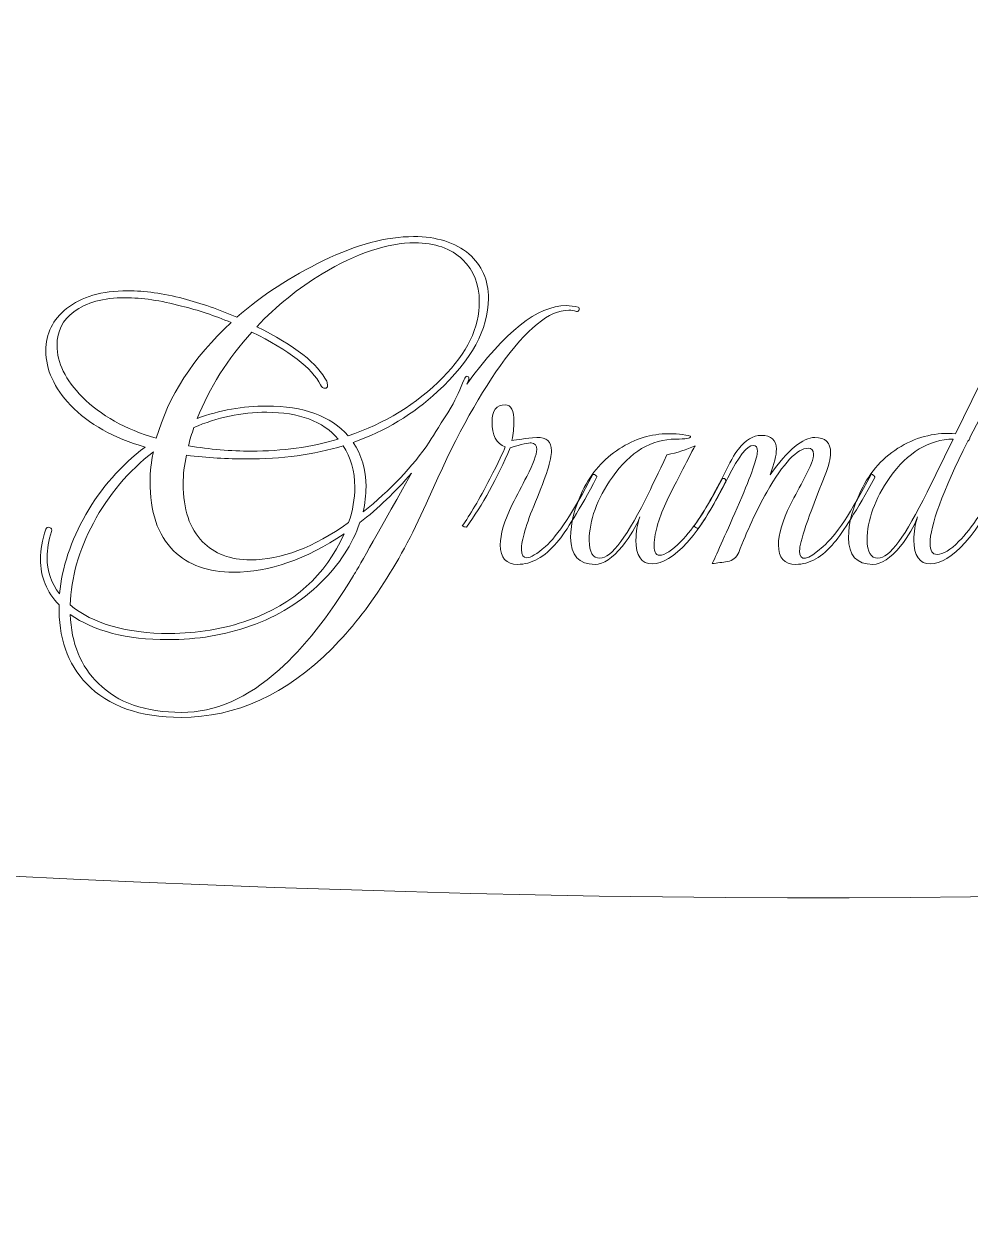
# Model space of a CAD drawing. Header units: centimetres. Extents: x -9.9 to 9.9, y -7.9 to 8.2.
# Drawn here: x -1.591 to -0.752, y 6.028 to 7.09 of the extents above; entities that cross this region are included whole.
import ezdxf

# ---------------------------------------------------------------- set-up
doc = ezdxf.new("R2010")
doc.units = ezdxf.units.CM
doc.header["$MEASUREMENT"] = 0
doc.layers.add('Layer 1', color=7, linetype='Continuous')

msp = doc.modelspace()

# ---------------------------------------------------------------- linework, layer by layer
at = {"layer": 'Layer 1', "color": 43, "lineweight": 5}
for points in [[(-7.2735, 7.71405), (-5.83605, 8.15236), (-1.77659, 7.24757), (0.10243, 7.71405), (0.10243, 7.71405), (0.10243, 7.71405), (0.10243, 6.38594), (0.10243, 6.38594), (0.10243, 6.38594), (-1.64672, 6.06897), (-5.56061, 6.94961), (-7.2735, 6.38594), (-7.2735, 6.38594), (-7.2735, 6.38594), (-6.60324, 7.0562), (-6.60324, 7.0562), (-6.60324, 7.0562), (-6.60324, 7.0562), (-7.2735, 7.71405), (-7.2735, 7.71405)], [(-8.13116, 5.80815), (-6.69371, 6.24646), (-2.63425, 5.34167), (-0.75523, 5.80815), (-0.75523, 5.80815), (-0.75523, 5.80815), (-0.75523, 4.48004), (-0.75523, 4.48004), (-0.75523, 4.48004), (-2.50438, 4.16307), (-6.41827, 5.04371), (-8.13116, 4.48004), (-8.13116, 4.48004), (-8.13116, 4.48004), (-7.4609, 5.1503), (-7.4609, 5.1503), (-7.4609, 5.1503), (-7.4609, 5.1503), (-8.13116, 5.80815), (-8.13116, 5.80815)]]:
    msp.add_open_spline(points, degree=3, knots=[0, 0, 0, 0, 0.1666667, 0.1666667, 0.1666667, 0.1666667, 0.3333333, 0.3333333, 0.3333333, 0.3333333, 0.5, 0.5, 0.5, 0.5, 0.6666667, 0.6666667, 0.6666667, 0.6666667, 1, 1, 1, 1], dxfattribs=at)
at = {"layer": 'Layer 1', "lineweight": 5}
for points, knots in [([(-1.23164, 6.71933), (-1.22724, 6.72643), (-1.22076, 6.7367), (-1.2122, 6.75015), (-1.2122, 6.75015), (-1.2078, 6.75846), (-1.20401, 6.76665), (-1.20083, 6.77472), (-1.20083, 6.77472), (-1.2001, 6.77668), (-1.19924, 6.77766), (-1.19827, 6.77766), (-1.19827, 6.77766), (-1.19705, 6.77766), (-1.19643, 6.77692), (-1.19643, 6.77545), (-1.19643, 6.77545), (-1.19643, 6.77472), (-1.19668, 6.77398), (-1.19717, 6.77324), (-1.19717, 6.77324), (-1.19717, 6.77324), (-1.19827, 6.77068), (-1.19827, 6.77068), (-1.19827, 6.77068), (-1.16477, 6.81714), (-1.13543, 6.84037), (-1.11024, 6.84037), (-1.11024, 6.84037), (-1.10657, 6.84037), (-1.10302, 6.83988), (-1.09959, 6.8389), (-1.09959, 6.8389), (-1.09861, 6.83865), (-1.09837, 6.83792), (-1.09886, 6.83669), (-1.09886, 6.83669), (-1.09911, 6.83547), (-1.09984, 6.83498), (-1.10107, 6.83522), (-1.10107, 6.83522), (-1.10326, 6.83595), (-1.10559, 6.83632), (-1.10803, 6.83632), (-1.10803, 6.83632), (-1.12515, 6.83632), (-1.14532, 6.81994), (-1.16856, 6.78718), (-1.16856, 6.78718), (-1.18959, 6.75783), (-1.21074, 6.7187), (-1.23202, 6.6698), (-1.23202, 6.6698), (-1.25648, 6.6138), (-1.28508, 6.56929), (-1.31784, 6.53628), (-1.31784, 6.53628), (-1.35844, 6.49544), (-1.40307, 6.47503), (-1.45173, 6.47503), (-1.45173, 6.47503), (-1.48841, 6.47503), (-1.51629, 6.48493), (-1.53536, 6.50474), (-1.53536, 6.50474), (-1.55248, 6.52259), (-1.56067, 6.54595), (-1.55993, 6.5748), (-1.55993, 6.5748), (-1.57094, 6.58605), (-1.57644, 6.59962), (-1.57644, 6.61551), (-1.57644, 6.61551), (-1.57644, 6.62358), (-1.57485, 6.63238), (-1.57167, 6.64192), (-1.57167, 6.64192), (-1.57118, 6.64364), (-1.57008, 6.64413), (-1.56837, 6.6434), (-1.56837, 6.6434), (-1.56666, 6.64291), (-1.56605, 6.64181), (-1.56653, 6.6401), (-1.56653, 6.6401), (-1.56922, 6.63203), (-1.57057, 6.62432), (-1.57057, 6.61698), (-1.57057, 6.61698), (-1.57057, 6.605), (-1.5669, 6.59425), (-1.55957, 6.58471), (-1.55957, 6.58471), (-1.55737, 6.60818), (-1.54954, 6.63165), (-1.53609, 6.65513), (-1.53609, 6.65513), (-1.52264, 6.67861), (-1.50516, 6.69854), (-1.48364, 6.71492), (-1.48364, 6.71492), (-1.51151, 6.72275), (-1.53352, 6.7351), (-1.54966, 6.75197), (-1.54966, 6.75197), (-1.56433, 6.76737), (-1.57167, 6.78351), (-1.57167, 6.80038), (-1.57167, 6.80038), (-1.57167, 6.81554), (-1.56555, 6.82802), (-1.55332, 6.8378), (-1.55332, 6.8378), (-1.54012, 6.84831), (-1.52203, 6.85357), (-1.49904, 6.85357), (-1.49904, 6.85357), (-1.48412, 6.85357), (-1.46774, 6.85125), (-1.44989, 6.8466), (-1.44989, 6.8466), (-1.43399, 6.84244), (-1.4181, 6.83694), (-1.4022, 6.83009), (-1.4022, 6.83009), (-1.38019, 6.84941), (-1.35458, 6.86616), (-1.32535, 6.88035), (-1.32535, 6.88035), (-1.29613, 6.89453), (-1.26953, 6.90162), (-1.24557, 6.90162), (-1.24557, 6.90162), (-1.22503, 6.90162), (-1.20865, 6.89649), (-1.19642, 6.88622), (-1.19642, 6.88622), (-1.18493, 6.87619), (-1.17918, 6.86298), (-1.17918, 6.8466), (-1.17918, 6.8466), (-1.17918, 6.81946), (-1.19422, 6.79195), (-1.2243, 6.76407), (-1.2243, 6.76407), (-1.24582, 6.74402), (-1.27076, 6.72898), (-1.29912, 6.71896), (-1.29912, 6.71896), (-1.29154, 6.70795), (-1.28775, 6.69487), (-1.28775, 6.67971), (-1.28775, 6.67971), (-1.28775, 6.67237), (-1.28861, 6.66492), (-1.29032, 6.65733), (-1.29032, 6.65733), (-1.26611, 6.67664), (-1.24655, 6.6973), (-1.23163, 6.71931), (-1.23163, 6.71931), (-1.23163, 6.71931), (-1.23164, 6.71933), (-1.23164, 6.71933)], [0, 0, 0, 0, 0.0238095, 0.0238095, 0.0238095, 0.0238095, 0.047619, 0.047619, 0.047619, 0.047619, 0.0714286, 0.0714286, 0.0714286, 0.0714286, 0.0952381, 0.0952381, 0.0952381, 0.0952381, 0.1190476, 0.1190476, 0.1190476, 0.1190476, 0.1428571, 0.1428571, 0.1428571, 0.1428571, 0.1666667, 0.1666667, 0.1666667, 0.1666667, 0.1904762, 0.1904762, 0.1904762, 0.1904762, 0.2142857, 0.2142857, 0.2142857, 0.2142857, 0.2380952, 0.2380952, 0.2380952, 0.2380952, 0.2619048, 0.2619048, 0.2619048, 0.2619048, 0.2857143, 0.2857143, 0.2857143, 0.2857143, 0.3095238, 0.3095238, 0.3095238, 0.3095238, 0.3333333, 0.3333333, 0.3333333, 0.3333333, 0.3571429, 0.3571429, 0.3571429, 0.3571429, 0.3809524, 0.3809524, 0.3809524, 0.3809524, 0.4047619, 0.4047619, 0.4047619, 0.4047619, 0.4285714, 0.4285714, 0.4285714, 0.4285714, 0.452381, 0.452381, 0.452381, 0.452381, 0.4761905, 0.4761905, 0.4761905, 0.4761905, 0.5, 0.5, 0.5, 0.5, 0.5238095, 0.5238095, 0.5238095, 0.5238095, 0.547619, 0.547619, 0.547619, 0.547619, 0.5714286, 0.5714286, 0.5714286, 0.5714286, 0.5952381, 0.5952381, 0.5952381, 0.5952381, 0.6190476, 0.6190476, 0.6190476, 0.6190476, 0.6428571, 0.6428571, 0.6428571, 0.6428571, 0.6666667, 0.6666667, 0.6666667, 0.6666667, 0.6904762, 0.6904762, 0.6904762, 0.6904762, 0.7142857, 0.7142857, 0.7142857, 0.7142857, 0.7380952, 0.7380952, 0.7380952, 0.7380952, 0.7619048, 0.7619048, 0.7619048, 0.7619048, 0.7857143, 0.7857143, 0.7857143, 0.7857143, 0.8095238, 0.8095238, 0.8095238, 0.8095238, 0.8333333, 0.8333333, 0.8333333, 0.8333333, 0.8571429, 0.8571429, 0.8571429, 0.8571429, 0.8809524, 0.8809524, 0.8809524, 0.8809524, 0.9047619, 0.9047619, 0.9047619, 0.9047619, 0.9285714, 0.9285714, 0.9285714, 0.9285714, 0.952381, 0.952381, 0.952381, 0.952381, 1, 1, 1, 1]), ([(-1.43742, 6.74024), (-1.41761, 6.74758), (-1.39707, 6.75124), (-1.3758, 6.75124), (-1.3758, 6.75124), (-1.34303, 6.75124), (-1.31894, 6.74244), (-1.30353, 6.72483), (-1.30353, 6.72483), (-1.27125, 6.73559), (-1.24326, 6.75283), (-1.21954, 6.77655), (-1.21954, 6.77655), (-1.19802, 6.79832), (-1.18726, 6.82082), (-1.18726, 6.84405), (-1.18726, 6.84405), (-1.18726, 6.85921), (-1.19215, 6.87155), (-1.20194, 6.88109), (-1.20194, 6.88109), (-1.21246, 6.89112), (-1.22664, 6.89613), (-1.24449, 6.89613), (-1.24449, 6.89613), (-1.26845, 6.89613), (-1.29584, 6.88696), (-1.32665, 6.86862), (-1.32665, 6.86862), (-1.34768, 6.8559), (-1.367, 6.84025), (-1.3846, 6.82167), (-1.3846, 6.82167), (-1.35085, 6.8048), (-1.33019, 6.78866), (-1.32261, 6.77324), (-1.32261, 6.77324), (-1.32213, 6.77178), (-1.32188, 6.77056), (-1.32188, 6.76958), (-1.32188, 6.76958), (-1.32188, 6.76786), (-1.32261, 6.76701), (-1.32407, 6.76701), (-1.32407, 6.76701), (-1.32579, 6.76701), (-1.32713, 6.76799), (-1.32811, 6.76994), (-1.32811, 6.76994), (-1.33545, 6.78486), (-1.35574, 6.80051), (-1.38899, 6.8169), (-1.38899, 6.8169), (-1.41051, 6.79294), (-1.42665, 6.76738), (-1.43742, 6.74023), (-1.43742, 6.74023), (-1.43742, 6.74023), (-1.43742, 6.74024), (-1.43742, 6.74024)], [0, 0, 0, 0, 0.0625, 0.0625, 0.0625, 0.0625, 0.125, 0.125, 0.125, 0.125, 0.1875, 0.1875, 0.1875, 0.1875, 0.25, 0.25, 0.25, 0.25, 0.3125, 0.3125, 0.3125, 0.3125, 0.375, 0.375, 0.375, 0.375, 0.4375, 0.4375, 0.4375, 0.4375, 0.5, 0.5, 0.5, 0.5, 0.5625, 0.5625, 0.5625, 0.5625, 0.625, 0.625, 0.625, 0.625, 0.6875, 0.6875, 0.6875, 0.6875, 0.75, 0.75, 0.75, 0.75, 0.8125, 0.8125, 0.8125, 0.8125, 0.875, 0.875, 0.875, 0.875, 1, 1, 1, 1]), ([(-0.68048, 6.85248), (-0.6954, 6.82754), (-0.71936, 6.7845), (-0.75237, 6.72337), (-0.75237, 6.72337), (-0.75237, 6.72312), (-0.75237, 6.72288), (-0.75237, 6.72263), (-0.75237, 6.72263), (-0.75237, 6.72165), (-0.75298, 6.7208), (-0.75421, 6.72007), (-0.75421, 6.72007), (-0.77646, 6.67508), (-0.78759, 6.64488), (-0.78759, 6.62947), (-0.78759, 6.62947), (-0.78759, 6.62287), (-0.78551, 6.61957), (-0.78136, 6.61957), (-0.78136, 6.61957), (-0.77598, 6.61957), (-0.7695, 6.62348), (-0.76192, 6.6313), (-0.76192, 6.6313), (-0.75067, 6.64279), (-0.73845, 6.66113), (-0.72525, 6.68632), (-0.72525, 6.68632), (-0.72525, 6.68681), (-0.725, 6.68706), (-0.72451, 6.68706), (-0.72451, 6.68706), (-0.7228, 6.68706), (-0.72195, 6.68608), (-0.72195, 6.68413), (-0.72195, 6.68413), (-0.72244, 6.68315), (-0.72378, 6.68083), (-0.72598, 6.67716), (-0.72598, 6.67716), (-0.73723, 6.65588), (-0.74738, 6.64023), (-0.75643, 6.63021), (-0.75643, 6.63021), (-0.76792, 6.61749), (-0.77819, 6.61114), (-0.78724, 6.61114), (-0.78724, 6.61114), (-0.79702, 6.61114), (-0.80192, 6.61823), (-0.80192, 6.63241), (-0.80192, 6.63241), (-0.80192, 6.63951), (-0.80082, 6.64635), (-0.79862, 6.65295), (-0.79862, 6.65295), (-0.80155, 6.64464), (-0.80657, 6.63596), (-0.81366, 6.62691), (-0.81366, 6.62691), (-0.8227, 6.61615), (-0.8309, 6.61077), (-0.83823, 6.61077), (-0.83823, 6.61077), (-0.85266, 6.61077), (-0.85987, 6.61872), (-0.85987, 6.63461), (-0.85987, 6.63461), (-0.85987, 6.64733), (-0.8562, 6.66114), (-0.84887, 6.67606), (-0.84887, 6.67606), (-0.84056, 6.69342), (-0.8287, 6.70656), (-0.8133, 6.71548), (-0.8133, 6.71548), (-0.7979, 6.72441), (-0.78176, 6.72814), (-0.76489, 6.72667), (-0.76489, 6.72667), (-0.76489, 6.72667), (-0.7073, 6.84441), (-0.7073, 6.84441), (-0.7073, 6.84441), (-0.69605, 6.84686), (-0.68713, 6.84955), (-0.68052, 6.85248), (-0.68052, 6.85248), (-0.68052, 6.85248), (-0.68048, 6.85248), (-0.68048, 6.85248)], [0, 0, 0, 0, 0.0416667, 0.0416667, 0.0416667, 0.0416667, 0.0833333, 0.0833333, 0.0833333, 0.0833333, 0.125, 0.125, 0.125, 0.125, 0.1666667, 0.1666667, 0.1666667, 0.1666667, 0.2083333, 0.2083333, 0.2083333, 0.2083333, 0.25, 0.25, 0.25, 0.25, 0.2916667, 0.2916667, 0.2916667, 0.2916667, 0.3333333, 0.3333333, 0.3333333, 0.3333333, 0.375, 0.375, 0.375, 0.375, 0.4166667, 0.4166667, 0.4166667, 0.4166667, 0.4583333, 0.4583333, 0.4583333, 0.4583333, 0.5, 0.5, 0.5, 0.5, 0.5416667, 0.5416667, 0.5416667, 0.5416667, 0.5833333, 0.5833333, 0.5833333, 0.5833333, 0.625, 0.625, 0.625, 0.625, 0.6666667, 0.6666667, 0.6666667, 0.6666667, 0.7083333, 0.7083333, 0.7083333, 0.7083333, 0.75, 0.75, 0.75, 0.75, 0.7916667, 0.7916667, 0.7916667, 0.7916667, 0.8333333, 0.8333333, 0.8333333, 0.8333333, 0.875, 0.875, 0.875, 0.875, 0.9166667, 0.9166667, 0.9166667, 0.9166667, 1, 1, 1, 1]), ([(-1.40734, 6.82534), (-1.42201, 6.83146), (-1.43668, 6.83635), (-1.45135, 6.84002), (-1.45135, 6.84002), (-1.46993, 6.84492), (-1.48656, 6.84736), (-1.50123, 6.84736), (-1.50123, 6.84736), (-1.5208, 6.84736), (-1.53596, 6.8432), (-1.54672, 6.83488), (-1.54672, 6.83488), (-1.55674, 6.82754), (-1.56175, 6.81764), (-1.56175, 6.80517), (-1.56175, 6.80517), (-1.56175, 6.78977), (-1.55429, 6.77448), (-1.53937, 6.75932), (-1.53937, 6.75932), (-1.52299, 6.74294), (-1.50111, 6.73071), (-1.47372, 6.72264), (-1.47372, 6.72264), (-1.46321, 6.75981), (-1.44107, 6.79405), (-1.40733, 6.82534), (-1.40733, 6.82534), (-1.40733, 6.82534), (-1.40734, 6.82534), (-1.40734, 6.82534)], [0, 0, 0, 0, 0.1111111, 0.1111111, 0.1111111, 0.1111111, 0.2222222, 0.2222222, 0.2222222, 0.2222222, 0.3333333, 0.3333333, 0.3333333, 0.3333333, 0.4444444, 0.4444444, 0.4444444, 0.4444444, 0.5555556, 0.5555556, 0.5555556, 0.5555556, 0.6666667, 0.6666667, 0.6666667, 0.6666667, 0.7777778, 0.7777778, 0.7777778, 0.7777778, 1, 1, 1, 1]), ([(-1.31234, 6.72191), (-1.32603, 6.73781), (-1.34719, 6.74575), (-1.3758, 6.74575), (-1.3758, 6.74575), (-1.39829, 6.74575), (-1.41981, 6.74122), (-1.44036, 6.73217), (-1.44036, 6.73217), (-1.44232, 6.72679), (-1.4439, 6.72141), (-1.44513, 6.71604), (-1.44513, 6.71604), (-1.4263, 6.71286), (-1.40772, 6.71127), (-1.38937, 6.71127), (-1.38937, 6.71127), (-1.36198, 6.71127), (-1.33631, 6.71481), (-1.31234, 6.7219), (-1.31234, 6.7219), (-1.31234, 6.7219), (-1.31234, 6.72191), (-1.31234, 6.72191)], [0, 0, 0, 0, 0.1428571, 0.1428571, 0.1428571, 0.1428571, 0.2857143, 0.2857143, 0.2857143, 0.2857143, 0.4285714, 0.4285714, 0.4285714, 0.4285714, 0.5714286, 0.5714286, 0.5714286, 0.5714286, 0.7142857, 0.7142857, 0.7142857, 0.7142857, 1, 1, 1, 1]), ([(-1.08323, 6.68779), (-1.09815, 6.65967), (-1.10988, 6.64048), (-1.11843, 6.63021), (-1.11843, 6.63021), (-1.12944, 6.61725), (-1.14105, 6.61077), (-1.15328, 6.61077), (-1.15328, 6.61077), (-1.16356, 6.61077), (-1.16869, 6.61652), (-1.16869, 6.62801), (-1.16869, 6.62801), (-1.16869, 6.6373), (-1.16514, 6.64929), (-1.15804, 6.66396), (-1.15804, 6.66396), (-1.15364, 6.67227), (-1.14936, 6.68059), (-1.1452, 6.6889), (-1.1452, 6.6889), (-1.13933, 6.70015), (-1.1364, 6.70809), (-1.1364, 6.71274), (-1.1364, 6.71274), (-1.1364, 6.7164), (-1.13799, 6.71836), (-1.14117, 6.71861), (-1.14117, 6.71861), (-1.14337, 6.71886), (-1.14961, 6.71739), (-1.15988, 6.71421), (-1.15988, 6.71421), (-1.17137, 6.68706), (-1.18434, 6.66358), (-1.19877, 6.64378), (-1.19877, 6.64378), (-1.20023, 6.64403), (-1.20145, 6.6444), (-1.20243, 6.64489), (-1.20243, 6.64489), (-1.19559, 6.65443), (-1.1874, 6.66836), (-1.17786, 6.6867), (-1.17786, 6.6867), (-1.17028, 6.70162), (-1.16575, 6.71103), (-1.16428, 6.71494), (-1.16428, 6.71494), (-1.17211, 6.71787), (-1.17602, 6.72533), (-1.17602, 6.73732), (-1.17602, 6.73732), (-1.17602, 6.74735), (-1.17211, 6.75236), (-1.16428, 6.75236), (-1.16428, 6.75236), (-1.15915, 6.75236), (-1.15658, 6.74735), (-1.15658, 6.73732), (-1.15658, 6.73732), (-1.15658, 6.73219), (-1.15719, 6.72669), (-1.15842, 6.72082), (-1.15842, 6.72082), (-1.15378, 6.72155), (-1.14644, 6.72241), (-1.13641, 6.72338), (-1.13641, 6.72338), (-1.1276, 6.72363), (-1.1232, 6.71971), (-1.1232, 6.71164), (-1.1232, 6.71164), (-1.1232, 6.70382), (-1.12797, 6.68866), (-1.13751, 6.66616), (-1.13751, 6.66616), (-1.14582, 6.64611), (-1.14998, 6.63205), (-1.14998, 6.62398), (-1.14998, 6.62398), (-1.14998, 6.61908), (-1.14839, 6.61664), (-1.14521, 6.61664), (-1.14521, 6.61664), (-1.14179, 6.61664), (-1.13629, 6.61994), (-1.12871, 6.62655), (-1.12871, 6.62655), (-1.1177, 6.63633), (-1.10376, 6.65749), (-1.08689, 6.69001), (-1.08689, 6.69001), (-1.08641, 6.69074), (-1.08555, 6.69074), (-1.08433, 6.69001), (-1.08433, 6.69001), (-1.08311, 6.68928), (-1.08274, 6.68854), (-1.08323, 6.6878), (-1.08323, 6.6878), (-1.08323, 6.6878), (-1.08323, 6.68779), (-1.08323, 6.68779)], [0, 0, 0, 0, 0.037037, 0.037037, 0.037037, 0.037037, 0.0740741, 0.0740741, 0.0740741, 0.0740741, 0.1111111, 0.1111111, 0.1111111, 0.1111111, 0.1481481, 0.1481481, 0.1481481, 0.1481481, 0.1851852, 0.1851852, 0.1851852, 0.1851852, 0.2222222, 0.2222222, 0.2222222, 0.2222222, 0.2592593, 0.2592593, 0.2592593, 0.2592593, 0.2962963, 0.2962963, 0.2962963, 0.2962963, 0.3333333, 0.3333333, 0.3333333, 0.3333333, 0.3703704, 0.3703704, 0.3703704, 0.3703704, 0.4074074, 0.4074074, 0.4074074, 0.4074074, 0.4444444, 0.4444444, 0.4444444, 0.4444444, 0.4814815, 0.4814815, 0.4814815, 0.4814815, 0.5185185, 0.5185185, 0.5185185, 0.5185185, 0.5555556, 0.5555556, 0.5555556, 0.5555556, 0.5925926, 0.5925926, 0.5925926, 0.5925926, 0.6296296, 0.6296296, 0.6296296, 0.6296296, 0.6666667, 0.6666667, 0.6666667, 0.6666667, 0.7037037, 0.7037037, 0.7037037, 0.7037037, 0.7407407, 0.7407407, 0.7407407, 0.7407407, 0.7777778, 0.7777778, 0.7777778, 0.7777778, 0.8148148, 0.8148148, 0.8148148, 0.8148148, 0.8518519, 0.8518519, 0.8518519, 0.8518519, 0.8888889, 0.8888889, 0.8888889, 0.8888889, 0.9259259, 0.9259259, 0.9259259, 0.9259259, 1, 1, 1, 1]), ([(-0.96873, 6.68413), (-0.96922, 6.68315), (-0.97045, 6.68083), (-0.9724, 6.67716), (-0.9724, 6.67716), (-0.98365, 6.65588), (-0.9938, 6.64023), (-1.00285, 6.63021), (-1.00285, 6.63021), (-1.01459, 6.61749), (-1.02498, 6.61114), (-1.03403, 6.61114), (-1.03403, 6.61114), (-1.04357, 6.61114), (-1.04834, 6.61823), (-1.04834, 6.63241), (-1.04834, 6.63241), (-1.04834, 6.63951), (-1.04724, 6.64635), (-1.04504, 6.65295), (-1.04504, 6.65295), (-1.04797, 6.64464), (-1.05311, 6.63596), (-1.06044, 6.62691), (-1.06044, 6.62691), (-1.06925, 6.61615), (-1.07732, 6.61077), (-1.08465, 6.61077), (-1.08465, 6.61077), (-1.09908, 6.61077), (-1.10629, 6.61872), (-1.10629, 6.63461), (-1.10629, 6.63461), (-1.10629, 6.64733), (-1.10275, 6.66114), (-1.09566, 6.67606), (-1.09566, 6.67606), (-1.08784, 6.69196), (-1.07702, 6.70437), (-1.0632, 6.71329), (-1.0632, 6.71329), (-1.04938, 6.72222), (-1.03477, 6.72668), (-1.01936, 6.72668), (-1.01936, 6.72668), (-1.01447, 6.72668), (-1.01044, 6.72643), (-1.00726, 6.72594), (-1.00726, 6.72594), (-1.00237, 6.72546), (-0.99993, 6.72484), (-0.99993, 6.7241), (-0.99993, 6.7241), (-0.99993, 6.72264), (-1.00433, 6.72191), (-1.01313, 6.72191), (-1.01313, 6.72191), (-1.03465, 6.72191), (-1.05336, 6.71066), (-1.06926, 6.68816), (-1.06926, 6.68816), (-1.08295, 6.6686), (-1.0898, 6.6499), (-1.0898, 6.63204), (-1.0898, 6.63204), (-1.0898, 6.62153), (-1.08662, 6.61627), (-1.08026, 6.61627), (-1.08026, 6.61627), (-1.07023, 6.61627), (-1.05568, 6.63583), (-1.03661, 6.67496), (-1.03661, 6.67496), (-1.03416, 6.68033), (-1.0289, 6.69134), (-1.02084, 6.70797), (-1.02084, 6.70797), (-1.01179, 6.70993), (-1.00347, 6.71262), (-0.99589, 6.71604), (-0.99589, 6.71604), (-0.99834, 6.71188), (-1.00616, 6.69672), (-1.01936, 6.67055), (-1.01936, 6.67055), (-1.0267, 6.65588), (-1.03098, 6.64243), (-1.0322, 6.63021), (-1.0322, 6.63021), (-1.03269, 6.62263), (-1.0311, 6.61884), (-1.02743, 6.61884), (-1.02743, 6.61884), (-1.02279, 6.61884), (-1.01643, 6.623), (-1.00836, 6.63131), (-1.00836, 6.63131), (-0.99711, 6.6428), (-0.98501, 6.66114), (-0.97205, 6.68633), (-0.97205, 6.68633), (-0.97181, 6.68682), (-0.97145, 6.68707), (-0.97095, 6.68707), (-0.97095, 6.68707), (-0.96924, 6.68707), (-0.96851, 6.68609), (-0.96874, 6.68414), (-0.96874, 6.68414), (-0.96874, 6.68414), (-0.96873, 6.68413), (-0.96873, 6.68413)], [0, 0, 0, 0, 0.0344828, 0.0344828, 0.0344828, 0.0344828, 0.0689655, 0.0689655, 0.0689655, 0.0689655, 0.1034483, 0.1034483, 0.1034483, 0.1034483, 0.137931, 0.137931, 0.137931, 0.137931, 0.1724138, 0.1724138, 0.1724138, 0.1724138, 0.2068966, 0.2068966, 0.2068966, 0.2068966, 0.2413793, 0.2413793, 0.2413793, 0.2413793, 0.2758621, 0.2758621, 0.2758621, 0.2758621, 0.3103448, 0.3103448, 0.3103448, 0.3103448, 0.3448276, 0.3448276, 0.3448276, 0.3448276, 0.3793103, 0.3793103, 0.3793103, 0.3793103, 0.4137931, 0.4137931, 0.4137931, 0.4137931, 0.4482759, 0.4482759, 0.4482759, 0.4482759, 0.4827586, 0.4827586, 0.4827586, 0.4827586, 0.5172414, 0.5172414, 0.5172414, 0.5172414, 0.5517241, 0.5517241, 0.5517241, 0.5517241, 0.5862069, 0.5862069, 0.5862069, 0.5862069, 0.6206897, 0.6206897, 0.6206897, 0.6206897, 0.6551724, 0.6551724, 0.6551724, 0.6551724, 0.6896552, 0.6896552, 0.6896552, 0.6896552, 0.7241379, 0.7241379, 0.7241379, 0.7241379, 0.7586207, 0.7586207, 0.7586207, 0.7586207, 0.7931034, 0.7931034, 0.7931034, 0.7931034, 0.8275862, 0.8275862, 0.8275862, 0.8275862, 0.862069, 0.862069, 0.862069, 0.862069, 0.8965517, 0.8965517, 0.8965517, 0.8965517, 0.9310345, 0.9310345, 0.9310345, 0.9310345, 1, 1, 1, 1]), ([(-0.83654, 6.68779), (-0.85267, 6.65869), (-0.86466, 6.6395), (-0.87248, 6.63021), (-0.87248, 6.63021), (-0.88299, 6.61725), (-0.89436, 6.61077), (-0.90659, 6.61077), (-0.90659, 6.61077), (-0.91687, 6.61077), (-0.922, 6.61652), (-0.922, 6.62801), (-0.922, 6.62801), (-0.922, 6.6373), (-0.91845, 6.64929), (-0.91135, 6.66396), (-0.91135, 6.66396), (-0.90719, 6.67178), (-0.90304, 6.67961), (-0.89888, 6.68743), (-0.89888, 6.68743), (-0.8935, 6.6977), (-0.89081, 6.70479), (-0.89081, 6.7087), (-0.89081, 6.7087), (-0.89081, 6.71213), (-0.8924, 6.71384), (-0.89558, 6.71384), (-0.89558, 6.71384), (-0.90536, 6.71384), (-0.91759, 6.70088), (-0.93226, 6.67496), (-0.93226, 6.67496), (-0.9418, 6.65809), (-0.95011, 6.64023), (-0.9572, 6.6214), (-0.9572, 6.6214), (-0.95916, 6.61676), (-0.96247, 6.61407), (-0.96711, 6.61333), (-0.96711, 6.61333), (-0.97176, 6.6126), (-0.97628, 6.61198), (-0.98068, 6.6115), (-0.98068, 6.6115), (-0.97628, 6.62104), (-0.96821, 6.63913), (-0.95647, 6.66578), (-0.95647, 6.66578), (-0.94596, 6.69048), (-0.9407, 6.70552), (-0.9407, 6.7109), (-0.9407, 6.7109), (-0.9407, 6.71456), (-0.94192, 6.7164), (-0.94436, 6.7164), (-0.94436, 6.7164), (-0.94974, 6.7164), (-0.95726, 6.7068), (-0.96692, 6.68761), (-0.96692, 6.68761), (-0.97658, 6.66842), (-0.98532, 6.65332), (-0.99315, 6.64231), (-0.99315, 6.64231), (-0.99461, 6.64305), (-0.99583, 6.64391), (-0.99681, 6.64488), (-0.99681, 6.64488), (-0.98899, 6.65588), (-0.98031, 6.67079), (-0.97077, 6.68962), (-0.97077, 6.68962), (-0.96539, 6.70087), (-0.96099, 6.7087), (-0.95756, 6.71309), (-0.95756, 6.71309), (-0.9512, 6.72116), (-0.94448, 6.7252), (-0.93739, 6.7252), (-0.93739, 6.7252), (-0.92834, 6.7252), (-0.92381, 6.72116), (-0.92381, 6.71309), (-0.92381, 6.71309), (-0.92381, 6.70772), (-0.92565, 6.70014), (-0.92932, 6.69036), (-0.92932, 6.69036), (-0.91367, 6.71237), (-0.90047, 6.72337), (-0.8897, 6.72337), (-0.8897, 6.72337), (-0.88041, 6.72337), (-0.87576, 6.71885), (-0.87576, 6.7098), (-0.87576, 6.7098), (-0.87576, 6.70466), (-0.87735, 6.69818), (-0.88053, 6.69036), (-0.88053, 6.69036), (-0.89569, 6.6527), (-0.90326, 6.63021), (-0.90326, 6.62287), (-0.90326, 6.62287), (-0.90326, 6.61284), (-0.89629, 6.61406), (-0.88236, 6.62653), (-0.88236, 6.62653), (-0.87135, 6.63607), (-0.85729, 6.65722), (-0.84017, 6.68999), (-0.84017, 6.68999), (-0.83969, 6.69097), (-0.83895, 6.69097), (-0.83798, 6.68999), (-0.83798, 6.68999), (-0.83676, 6.68926), (-0.83627, 6.68852), (-0.83651, 6.68778), (-0.83651, 6.68778), (-0.83651, 6.68778), (-0.83654, 6.68779), (-0.83654, 6.68779)], [0, 0, 0, 0, 0.03125, 0.03125, 0.03125, 0.03125, 0.0625, 0.0625, 0.0625, 0.0625, 0.09375, 0.09375, 0.09375, 0.09375, 0.125, 0.125, 0.125, 0.125, 0.15625, 0.15625, 0.15625, 0.15625, 0.1875, 0.1875, 0.1875, 0.1875, 0.21875, 0.21875, 0.21875, 0.21875, 0.25, 0.25, 0.25, 0.25, 0.28125, 0.28125, 0.28125, 0.28125, 0.3125, 0.3125, 0.3125, 0.3125, 0.34375, 0.34375, 0.34375, 0.34375, 0.375, 0.375, 0.375, 0.375, 0.40625, 0.40625, 0.40625, 0.40625, 0.4375, 0.4375, 0.4375, 0.4375, 0.46875, 0.46875, 0.46875, 0.46875, 0.5, 0.5, 0.5, 0.5, 0.53125, 0.53125, 0.53125, 0.53125, 0.5625, 0.5625, 0.5625, 0.5625, 0.59375, 0.59375, 0.59375, 0.59375, 0.625, 0.625, 0.625, 0.625, 0.65625, 0.65625, 0.65625, 0.65625, 0.6875, 0.6875, 0.6875, 0.6875, 0.71875, 0.71875, 0.71875, 0.71875, 0.75, 0.75, 0.75, 0.75, 0.78125, 0.78125, 0.78125, 0.78125, 0.8125, 0.8125, 0.8125, 0.8125, 0.84375, 0.84375, 0.84375, 0.84375, 0.875, 0.875, 0.875, 0.875, 0.90625, 0.90625, 0.90625, 0.90625, 0.9375, 0.9375, 0.9375, 0.9375, 1, 1, 1, 1]), ([(-1.30317, 6.64781), (-1.2995, 6.65857), (-1.29766, 6.66909), (-1.29766, 6.67935), (-1.29766, 6.67935), (-1.29766, 6.69353), (-1.30109, 6.70576), (-1.30794, 6.71603), (-1.30794, 6.71603), (-1.33386, 6.7082), (-1.36247, 6.70429), (-1.39376, 6.70429), (-1.39376, 6.70429), (-1.41063, 6.70429), (-1.42836, 6.70539), (-1.44695, 6.70759), (-1.44695, 6.70759), (-1.44891, 6.69878), (-1.44988, 6.69035), (-1.44988, 6.68228), (-1.44988, 6.68228), (-1.44988, 6.65953), (-1.44413, 6.64241), (-1.43264, 6.63092), (-1.43264, 6.63092), (-1.42237, 6.62017), (-1.40819, 6.61479), (-1.39009, 6.61479), (-1.39009, 6.61479), (-1.36319, 6.61479), (-1.33421, 6.62579), (-1.30316, 6.6478), (-1.30316, 6.6478), (-1.30316, 6.6478), (-1.30317, 6.64781), (-1.30317, 6.64781)], [0, 0, 0, 0, 0.1, 0.1, 0.1, 0.1, 0.2, 0.2, 0.2, 0.2, 0.3, 0.3, 0.3, 0.3, 0.4, 0.4, 0.4, 0.4, 0.5, 0.5, 0.5, 0.5, 0.6, 0.6, 0.6, 0.6, 0.7, 0.7, 0.7, 0.7, 0.8, 0.8, 0.8, 0.8, 1, 1, 1, 1]), ([(-0.76704, 6.72191), (-0.78856, 6.72166), (-0.80727, 6.71029), (-0.82317, 6.68779), (-0.82317, 6.68779), (-0.83662, 6.66872), (-0.84334, 6.65026), (-0.84334, 6.6324), (-0.84334, 6.6324), (-0.84334, 6.62165), (-0.84016, 6.61627), (-0.8338, 6.61627), (-0.8338, 6.61627), (-0.82377, 6.61627), (-0.80922, 6.63583), (-0.79015, 6.67496), (-0.79015, 6.67496), (-0.79015, 6.67496), (-0.76704, 6.72191), (-0.76704, 6.72191)], [0, 0, 0, 0, 0.1666667, 0.1666667, 0.1666667, 0.1666667, 0.3333333, 0.3333333, 0.3333333, 0.3333333, 0.5, 0.5, 0.5, 0.5, 0.6666667, 0.6666667, 0.6666667, 0.6666667, 1, 1, 1, 1]), ([(-1.55003, 6.57482), (-1.52973, 6.55795), (-1.50038, 6.54951), (-1.46199, 6.54951), (-1.46199, 6.54951), (-1.4373, 6.54951), (-1.41395, 6.55342), (-1.39194, 6.56124), (-1.39194, 6.56124), (-1.35184, 6.57543), (-1.32359, 6.60098), (-1.3072, 6.63791), (-1.3072, 6.63791), (-1.34095, 6.61517), (-1.37359, 6.6038), (-1.40514, 6.6038), (-1.40514, 6.6038), (-1.42764, 6.6038), (-1.44537, 6.61016), (-1.45833, 6.62287), (-1.45833, 6.62287), (-1.47251, 6.63705), (-1.47948, 6.65759), (-1.47923, 6.68449), (-1.47923, 6.68449), (-1.47923, 6.69304), (-1.47825, 6.70172), (-1.4763, 6.71053), (-1.4763, 6.71053), (-1.49831, 6.69366), (-1.51604, 6.67263), (-1.52949, 6.64744), (-1.52949, 6.64744), (-1.54245, 6.62323), (-1.54929, 6.59902), (-1.55003, 6.57481), (-1.55003, 6.57481), (-1.55003, 6.57481), (-1.55003, 6.57482), (-1.55003, 6.57482)], [0, 0, 0, 0, 0.0909091, 0.0909091, 0.0909091, 0.0909091, 0.1818182, 0.1818182, 0.1818182, 0.1818182, 0.2727273, 0.2727273, 0.2727273, 0.2727273, 0.3636364, 0.3636364, 0.3636364, 0.3636364, 0.4545455, 0.4545455, 0.4545455, 0.4545455, 0.5454545, 0.5454545, 0.5454545, 0.5454545, 0.6363636, 0.6363636, 0.6363636, 0.6363636, 0.7272727, 0.7272727, 0.7272727, 0.7272727, 0.8181818, 0.8181818, 0.8181818, 0.8181818, 1, 1, 1, 1]), ([(-1.24998, 6.68706), (-1.24998, 6.68706), (-1.24742, 6.69183), (-1.24742, 6.69183), (-1.24742, 6.69183), (-1.26161, 6.6752), (-1.27689, 6.66053), (-1.29327, 6.64782), (-1.29327, 6.64782), (-1.29987, 6.6285), (-1.31137, 6.61077), (-1.32775, 6.59463), (-1.32775, 6.59463), (-1.34512, 6.57752), (-1.3659, 6.56468), (-1.39011, 6.55612), (-1.39011, 6.55612), (-1.41285, 6.54805), (-1.4373, 6.54401), (-1.46346, 6.54401), (-1.46346, 6.54401), (-1.50015, 6.54401), (-1.529, 6.55147), (-1.55003, 6.56639), (-1.55003, 6.56639), (-1.54905, 6.54072), (-1.54073, 6.5203), (-1.52508, 6.50514), (-1.52508, 6.50514), (-1.50797, 6.48802), (-1.48339, 6.47946), (-1.45136, 6.47946), (-1.45136, 6.47946), (-1.42152, 6.47946), (-1.39267, 6.49205), (-1.3648, 6.51724), (-1.3648, 6.51724), (-1.34303, 6.53656), (-1.32102, 6.56444), (-1.29877, 6.60087), (-1.29877, 6.60087), (-1.29608, 6.60527), (-1.27982, 6.63401), (-1.24999, 6.68707), (-1.24999, 6.68707), (-1.24999, 6.68707), (-1.24998, 6.68706), (-1.24998, 6.68706)], [0, 0, 0, 0, 0.0769231, 0.0769231, 0.0769231, 0.0769231, 0.1538462, 0.1538462, 0.1538462, 0.1538462, 0.2307692, 0.2307692, 0.2307692, 0.2307692, 0.3076923, 0.3076923, 0.3076923, 0.3076923, 0.3846154, 0.3846154, 0.3846154, 0.3846154, 0.4615385, 0.4615385, 0.4615385, 0.4615385, 0.5384615, 0.5384615, 0.5384615, 0.5384615, 0.6153846, 0.6153846, 0.6153846, 0.6153846, 0.6923077, 0.6923077, 0.6923077, 0.6923077, 0.7692308, 0.7692308, 0.7692308, 0.7692308, 0.8461538, 0.8461538, 0.8461538, 0.8461538, 1, 1, 1, 1])]:
    msp.add_open_spline(points, degree=3, knots=knots, dxfattribs=at)

doc.saveas('drawing.dxf')
